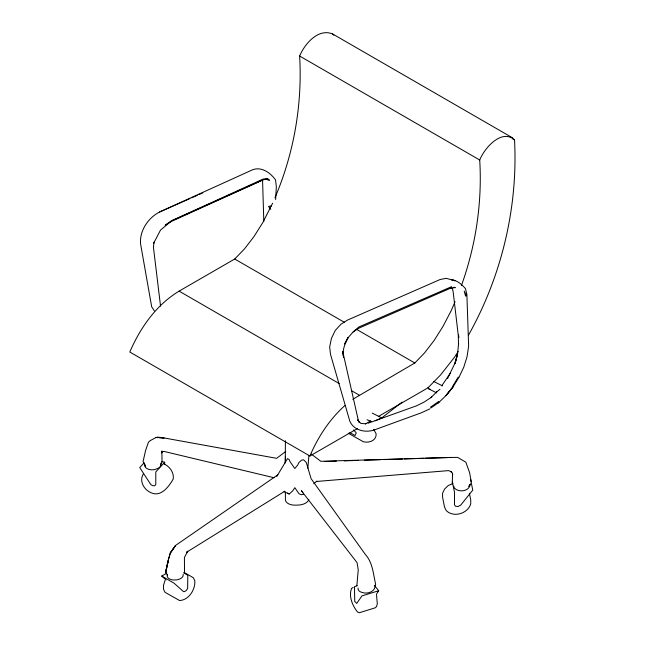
<?xml version="1.0" encoding="UTF-8"?>
<svg xmlns="http://www.w3.org/2000/svg" width="645" height="645" viewBox="0 0 645 645"><rect width="100%" height="100%" fill="white"/><g stroke="black" fill="none" stroke-linecap="round" stroke-linejoin="round"><path stroke-width="0.97" d="M164.652 464.255L164.669 462.255L161.839 461.489M308.899 455.693L307.834 468.222M452.314 481.742L452.572 473.543M275.633 199.523L276.342 186.639L275.528 179.899C270.529 172.755 261.104 166.055 252.122 169.99L159.589 211.995C148.165 217.817 139.505 230.733 140.537 243.689L151.688 306.818L154.365 310.882M167.369 574.743L167.249 576.437A7.216 4.16 0 0 0 173.416 580L176.351 579.928A8.966 5.176 0 0 0 183.059 576.05L183.18 574.364M184.51 571.881L184.422 557.433L187.776 551.193L186.655 552.201L284.84 491.2L284.026 491.7L289.21 494.006L292.645 490.958L294.813 487.693L299.062 493.796L301.433 494.723L303.521 494.167M285.421 456.313L285.275 462.981L285.404 440.72M167.555 562.682L170.272 553.16L175.222 546.017L170.369 552.805L167.555 562.682L165.773 572.333L167.249 575.106M162.016 451.476L161.734 452.967L161.879 450.944L162.04 462.062L160.589 464.908M457.515 354.226L455.015 363.756L457.531 354.049L458.587 343.543L458.514 344.559L458.281 335.448L453.113 291.516L452.153 287.831M170.369 552.805L175.432 545.541L277.858 474.801M457.49 354.21L454.781 363.578L447.582 378.446M165.047 580.419L163.524 585.273L163.524 589.248L165.047 592.336L179.584 600.535C188.88 600.116 195.419 589.538 194.83 580.806L193.306 577.718L184.043 572.373M461.457 285.469C475.849 245.455 482.299 202.474 479.719 160C484.282 148.374 501.52 128.315 514.533 139.901C518.056 207.505 501.616 276.052 468.544 335.053M143.198 474.123C139.03 481.146 143.996 489.789 150.946 492.683C160.968 497.497 168.909 486.548 173.239 478.985C174.158 472.39 169.587 466.408 163.782 463.763M272.617 203.191L262.846 222.517L253.961 236.602L244.536 248.833L234.724 259.008L179.1 291.129C156.211 304.916 140.207 327.837 129.814 352.025L309.906 456.007L357.628 428.457M274.947 197.789C293.951 153.316 302.473 104.305 299.619 56.026C304.658 43.949 318.227 27.961 332.643 33.975L512.735 137.949M455.048 301.763L451.153 310.769L442.938 326.491L434.053 340.584L424.628 352.815L414.824 362.99L352.783 399.287M309.906 456.007C317.945 437.052 329.506 419.371 344.873 405.552M459.055 377.156L463.723 367.328L466.98 357.024L468.633 346.172L466.875 294.241L465.376 288.492C461.643 284.389 457.313 280.341 451.548 279.736L455.023 280.744L446.195 278.326L440.116 279.519L347.445 320.122L341.044 324.153L335.247 330.482L331.474 338.294L329.659 346.921L330.506 354.355L349.816 421.185C353.678 430.191 364.562 432.779 373.326 430.288L421.491 412.736L430.005 408.801M381.534 418.436L381.767 417.944L372.23 413.098M276.761 476.462L287.525 458.603L289.21 459.571L290.048 461.715L294.813 468.488L297.587 465.198L299.062 462.344L301.433 460.296L303.521 459.74L306.262 462.457L311.092 478.679L365.36 554.474C372.81 562.601 373.253 574.131 375.64 584.33L374.471 588.659C372.036 592.771 366.529 593.892 362.208 592.497A7.079 4.088 0 0 1 358.152 588.038M458.192 351.525L454.507 357.225L440.503 375.035L427.901 387.879L378.446 416.428M450.323 373.237L441.744 385.775M470.584 483.831L468.851 486.515L469.858 484.637L469.858 485.959C467.56 491.821 458.031 492.369 454.233 487.854L453.774 486.177M376.567 593.989L378.704 590.755L374.318 585.346M452.927 386.976L445.888 395.667L453.153 386.686L458.837 377.446L458.208 377.123L452.693 386.258L453.153 386.686L446.413 395.175L438.237 403.052M353.162 331.933L358.749 328.208L451.371 287.823L451.613 286.662L358.814 327.015L353.162 331.933L348.05 337.722L344.664 343.97L348.115 337.488C345.043 343.656 341.85 350.404 343.608 357.451L342.729 351.509L358.475 421.008L357.661 419.855L359.773 422.604L358.394 421.451L360.829 423.354L365.812 423.821M144.174 462.747L139.739 467.577L150.769 484.508L152.559 485.677L154.776 485.758L155.792 484.492L155.792 471.914L164.669 462.255M436.713 391.862L439.946 389.298M381.767 417.944L375.132 420.806M436.778 391.797L430.908 397.699L431.739 397.03L424.112 402.093L416.485 405.834L368.045 423.225M313.801 483.734L316.84 481.146L316.324 481.476L448.662 470.608L451.766 472.059L450.694 471.39L452.169 472.841L452.758 474.486M381.647 417.984L402.117 402.093M285.727 451.484L276.616 458.321L162.854 437.729L156.001 437.512L149.987 440.769L148.406 442.325L145.528 450.662L143.069 461.675L145.593 466.109L144.093 463.674M353.146 587.426L351.533 588.425C348.558 596.335 352.404 605.647 357.467 611.92L359.329 612.75L375.18 607.816L376.511 606.655L377.301 603.849L376.511 594.738M365.433 423.942L370.641 420.943M166.079 579.96L161.718 576.058L166.87 573.091M262.854 179.955L170.369 221.88L165.185 225.21L171.788 220.703L263.192 179.036L267.933 178.625L262.854 179.955L171.788 220.703L160.516 230.08L153.486 243.544L153.994 242.286L153.437 247.261L160.541 306.133M452.895 483.476L448.186 485.58L444.647 488.983L442.583 493.175L442.583 497.142L444.502 507.059L446.276 510.647C453.741 517.911 467.762 513.654 470.737 503.89L470.737 499.923L469.383 493.223M159.589 211.995L189.928 198.587M191.767 197.781L197.281 195.338M199.12 194.524L202.796 192.903M357.241 585.757L354.452 586.611L354.742 601.43L356.725 603.414L361.966 595.883L378.704 590.755M450.476 288.5L455.048 287.517M271.618 205.884L268.505 206.432L270.787 209.303M161.589 451.685L164.185 451.468L274.125 477.743M324.314 461.506L336.376 461.119M344.309 460.861L358.459 460.409M364.304 460.216L380.534 459.708M384.299 459.579L402.617 458.998M404.294 458.934L423.692 458.329M425.289 458.256L450.791 457.458L320.831 461.304L311.382 454.136M450.283 457.458L457.708 457.41L465.859 462.199L469.56 472.559L471.31 481.791M157.791 437.624L156.001 437.512L157.832 437.116L164.072 438.011L159.589 437.737M266.208 179.479L269.594 180.189L268.118 179.479M428.014 387.508L428.909 388.967L430.126 389.257M453.741 287.227L455.322 287.767M367.021 419.742L371.504 421.564M433.811 381.509L442.51 385.871M428.909 388.967L436.738 392.894M512.791 138.893L514.533 139.901M299.619 56.026L479.719 160M234.724 259.008L344.349 322.298M356.532 329.337L414.824 362.99M179.1 291.129L339.181 383.549M351.364 390.58L359.192 395.103M349.88 432.569L355.016 435.536L356.233 432.843L353.621 429.909M348.284 433.198L363.135 441.648C368.73 443.389 376.825 440.583 376.091 433.706L373.713 429.368M287.525 493.03L289.21 494.006M183.672 572.889L187.792 575.267L187.639 588.425L186.268 590.489L184.591 591.57L183.519 591.634L174.069 583.185L161.718 576.058M332.643 33.975L333.836 35.273M302.868 492.457L301.344 490.684L357.064 562.642L358.249 569.809L356.83 585.797M470.608 479.695L472.777 490.111L460.691 505.156L457.934 506.551L455.443 506.18L454.499 504.817L454.499 492.24L452.33 481.823L452.355 483.823M458.498 334.876L458.934 337.585M262.588 180.858L263.805 221.525M285.404 492.062L285.404 499.98A9.417 5.434 0 0 0 294.378 505.164L299.062 505.051A11.602 6.7 0 0 0 308.826 499.415M161.008 463.037L160.589 466.23L159.009 467.786L156.292 469.036A7.087 4.088 0 0 1 145.585 467.44L144.544 465.771L144.544 464.448M430.989 406.89L430.965 407.938L438.898 402.367L438.624 401.488L430.989 406.89M165.918 570.309L165.773 572.333L168.256 560.981L165.918 570.309M466.529 295.547L465.569 296.128L464.223 291.121L466.529 295.547"/></g></svg>
